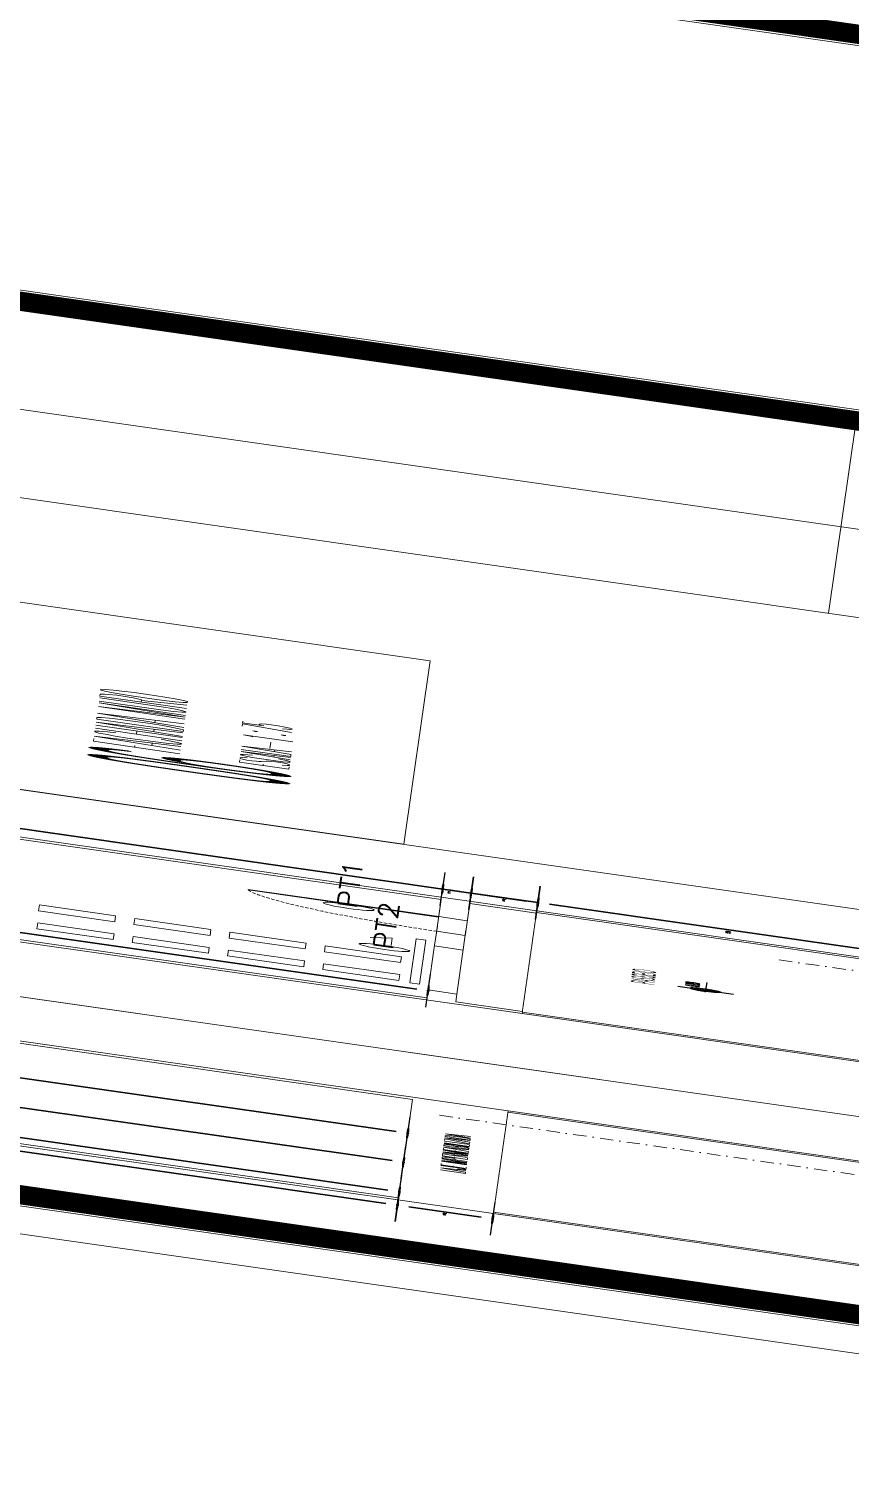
# Model space of a CAD drawing. Header units: millimetres. Extents: x -361192058 to 101130107379, y -14071650034 to 19218552450.
# Drawn here: x -134112.4 to -133858.8, y 42355 to 42797.1 of the extents above; entities that cross this region are included whole.
import ezdxf
from ezdxf.enums import TextEntityAlignment as Align

# ---------------------------------------------------------------- set-up
doc = ezdxf.new("R2010")
doc.units = ezdxf.units.MM
doc.header["$LTSCALE"] = 0.5
doc.linetypes.add('DASHDOT', pattern=[1, 0.5, -0.25, 0, -0.25])
doc.linetypes.add('HIDDEN2', pattern=[0.1875, 0.125, -0.0625])
for name, color, linetype in [('02', 2, 'Continuous'), ('08', 8, 'Continuous'), ('14-04-Texto-04', 3, 'Continuous'), ('ARCO', 7, 'HIDDEN2'), ('CERC02', 3, 'Continuous'), ('DIVERSOS', 4, 'Continuous'), ('ESQUADRIAS', 3, 'Continuous'), ('LINHAS PROJEÇÃO', 1, 'DASHDOT'), ('parede', 2, 'Continuous'), ('PISO', 8, 'Continuous'), ('TEXTO2', 3, 'Continuous'), ('TXT_0', 7, 'Continuous')]:
    doc.layers.add(name, color=color, linetype=linetype)
for name, color, linetype, lineweight in [('E-TXT-G', 3, 'Continuous', 30), ('E-TXT-W', 7, 'Continuous', 15), ('E-TXT-Y', 2, 'Continuous', 40)]:
    doc.layers.add(name, color=color, linetype=linetype, lineweight=lineweight)
doc.styles.add('ADITIVOCAD', font='ROMANS.shx')
doc.styles.add('REG140', font='romans.shx', dxfattribs={"width": 0.8, "height": 0.35})
doc.styles.add('REG80', font='romans.shx', dxfattribs={"width": 0.8, "height": 0.1})
doc.styles.add('SANSSERIF', font='sas_____.pfb', dxfattribs={"height": 1})
doc.styles.add('SANSSERIF2', font='sanssb__.ttf', dxfattribs={"width": 0.8})
doc.styles.get("Standard").update_dxf_attribs({"font": 'txt.shx', "height": 0.12})
doc.dimstyles.new('ESCALA50', dxfattribs={"dimtxt": 0.1, "dimasz": 0.06, "dimexe": 0.18, "dimexo": 0.06, "dimgap": 0.1, "dimtad": 1, "dimzin": 4, "dimdsep": 46, "dimtxsty": 'Standard', "dimblk1": 'BOLA', "dimblk2": 'BOLA', "dimsah": 1, "dimcen": -0.06, "dimse1": 1, "dimse2": 1, "dimclrd": 7, "dimclrt": 3, "dimadec": 0, "dimazin": 0, "dimtfac": 1, "dimtix": 1, "dimtmove": 0, "dimatfit": 3, "dimldrblk": 'BOLA', "dimfxl": 0, "dimtolj": 1, "dimtzin": 4, "dimarcsym": 0})

# ---------------------------------------------------------------- blocks, each defined once
blk = doc.blocks.new('BOLA')
for p, q in [((0, -1.44), (0, 1.44)), ((-1.44, 0), (1.44, 0))]:
    blk.add_line(p, q)
blk.add_circle((0, 0), 0.452)
blk = doc.blocks.new('*D952')
at = {"layer": 'Defpoints', "color": 0, "transparency": 16777216}
for p in [(4395.3947, 2414.2769), (4394.8896, 2413.7769), (4395.3947, 2413.7769)]:
    blk.add_point(p, dxfattribs=at)
at = {"layer": 'DIVERSOS', "color": 7, "lineweight": -2, "transparency": 16777216}
blk.add_line((4394.8896, 2414.2169), (4394.8896, 2413.8369), dxfattribs=at)
at = {"layer": 'DIVERSOS', "color": 7, "lineweight": -2, "transparency": 16777216, "xscale": 0.06, "yscale": 0.06, "zscale": 0.06}
for p, rotation in [((4394.8896, 2414.2769), 90), ((4394.8896, 2413.7769), 270)]:
    blk.add_blockref('BOLA', p, dxfattribs=dict(at, rotation=rotation))
at = {"layer": 'DIVERSOS', "color": 3, "lineweight": 18, "transparency": 16777216, "insert": (4394.7296, 2414.0269), "char_height": 0.12, "attachment_point": 5, "rotation": 90}
blk.add_mtext('\\A1;.50', dxfattribs=at)
blk = doc.blocks.new('*D953')
at = {"layer": 'Defpoints', "color": 0, "transparency": 16777216}
for p in [(4394.8896, 2420.7769), (4398.7447, 2420.7769), (4398.7447, 2414.2769)]:
    blk.add_point(p, dxfattribs=at)
at = {"layer": 'DIVERSOS', "color": 7, "lineweight": -2, "transparency": 16777216}
blk.add_line((4394.8896, 2414.3369), (4394.8896, 2420.7169), dxfattribs=at)
at = {"layer": 'DIVERSOS', "color": 7, "lineweight": -2, "transparency": 16777216, "xscale": 0.06, "yscale": 0.06, "zscale": 0.06}
for p, rotation in [((4394.8896, 2420.7769), 90), ((4394.8896, 2414.2769), 270)]:
    blk.add_blockref('BOLA', p, dxfattribs=dict(at, rotation=rotation))
at = {"layer": 'DIVERSOS', "color": 3, "lineweight": 18, "transparency": 16777216, "insert": (4394.7296, 2417.5269), "char_height": 0.12, "attachment_point": 5, "rotation": 90}
blk.add_mtext('\\A1;6.50', dxfattribs=at)
blk = doc.blocks.new('*D933')
at = {"layer": 'Defpoints', "color": 0, "transparency": 16777216}
for p in [(4399.7933, 2420.7769), (4402.0947, 2420.7769), (4402.0947, 2414.2769)]:
    blk.add_point(p, dxfattribs=at)
at = {"layer": 'DIVERSOS', "color": 7, "lineweight": -2, "transparency": 16777216}
blk.add_line((4399.7933, 2414.3369), (4399.7933, 2420.7169), dxfattribs=at)
at = {"layer": 'DIVERSOS', "color": 7, "lineweight": -2, "transparency": 16777216, "xscale": 0.06, "yscale": 0.06, "zscale": 0.06}
for p, rotation in [((4399.7933, 2420.7769), 90), ((4399.7933, 2414.2769), 270)]:
    blk.add_blockref('BOLA', p, dxfattribs=dict(at, rotation=rotation))
at = {"layer": 'DIVERSOS', "color": 3, "lineweight": 18, "transparency": 16777216, "insert": (4399.6333, 2417.5269), "char_height": 0.12, "attachment_point": 5, "rotation": 90}
blk.add_mtext('\\A1;6.50', dxfattribs=at)
blk = doc.blocks.new('*D934')
at = {"layer": 'Defpoints', "color": 0, "transparency": 16777216}
for p in [(4397.8155, 2424.0269), (4397.8155, 2414.2769), (4397.8155, 2414.2769)]:
    blk.add_point(p, dxfattribs=at)
at = {"layer": 'DIVERSOS', "color": 7, "lineweight": -2, "transparency": 16777216}
blk.add_line((4397.8155, 2423.9669), (4397.8155, 2414.3369), dxfattribs=at)
at = {"layer": 'DIVERSOS', "color": 7, "lineweight": -2, "transparency": 16777216, "xscale": 0.06, "yscale": 0.06, "zscale": 0.06}
for p, rotation in [((4397.8155, 2424.0269), 90), ((4397.8155, 2414.2769), 270)]:
    blk.add_blockref('BOLA', p, dxfattribs=dict(at, rotation=rotation))
at = {"layer": 'DIVERSOS', "color": 3, "lineweight": 18, "transparency": 16777216, "insert": (4397.6555, 2419.1519), "char_height": 0.12, "attachment_point": 5, "rotation": 90}
blk.add_mtext('\\A1;9.75', dxfattribs=at)
blk = doc.blocks.new('*D935')
at = {"layer": 'Defpoints', "color": 0, "transparency": 16777216}
for p in [(4396.4447, 2430.4269), (4395.3947, 2414.2769), (4395.7907, 2414.2769)]:
    blk.add_point(p, dxfattribs=at)
at = {"layer": 'DIVERSOS', "color": 7, "lineweight": -2, "transparency": 16777216}
blk.add_line((4395.7907, 2430.3669), (4395.7907, 2414.3369), dxfattribs=at)
at = {"layer": 'DIVERSOS', "color": 7, "lineweight": -2, "transparency": 16777216, "xscale": 0.06, "yscale": 0.06, "zscale": 0.06}
for p, rotation in [((4395.7907, 2430.4269), 90), ((4395.7907, 2414.2769), 270)]:
    blk.add_blockref('BOLA', p, dxfattribs=dict(at, rotation=rotation))
at = {"layer": 'DIVERSOS', "color": 3, "lineweight": 18, "transparency": 16777216, "insert": (4395.6307, 2422.3519), "char_height": 0.12, "attachment_point": 5, "rotation": 90}
blk.add_mtext('\\A1;16.15', dxfattribs=at)
blk = doc.blocks.new('IND_DES')
at = {"layer": 'E-TXT-W'}
blk.add_line((0.0269, -0.2428), (0.1984, -0.2428), dxfattribs=at)
at = {"layer": 'E-TXT-G', "style": 'REG80', "width": 0.8}
for s, p in [('ESCALA', (-0.4463, -0.2864)), ('1', (0.2426, -0.2864)), (':', (0.3988, -0.2706))]:
    blk.add_text(s, height=0.1, dxfattribs=at).set_placement(p)
blk.add_attdef('ESCALA', (0.4897, -0.2812), '', height=0.1, dxfattribs=at)
at = {"layer": 'E-TXT-W', "style": 'SANSSERIF2', "width": 0.6}
blk.add_attdef('00', text='', height=0.4, dxfattribs=at).set_placement((-0.7083, -0.2881), align=Align.CENTER)
at = {"layer": 'E-TXT-Y', "style": 'REG140', "width": 0.8}
for tag, p in [('PROJETO', (-0.4563, 0.1829)), ('DESENHO', (-0.4582, -0.0658))]:
    blk.add_attdef(tag, p, '', height=0.175, dxfattribs=at)
blk = doc.blocks.new('Adc_nivelpl')
h = blk.add_hatch()
h.set_pattern_fill('_U', color=256, scale=0.005, angle=45, style=0, double=1)
h.set_pattern_definition([(45, (-5.8772514, -3.5161936), (-0.003535534, 0.003535534), []), (135, (-5.8772514, -3.5161936), (-0.003535534, -0.003535534), [])])
h.paths.add_polyline_path([(0.1954, -0.0865, 0.414214), (0.0865, -0.1954), (0.1954, -0.1954)])
h.paths.add_polyline_path([(0.1954, -0.1954), (0.1954, -0.3043, 0.414214), (0.3043, -0.1954)])
for p, q in [((0.1954, 0), (0.1954, -0.3908)), ((0.8958, -0.1954), (0, -0.1954))]:
    blk.add_line(p, q)
blk.add_circle((0.1954, -0.1954), 0.1089)
at = {"flags": 8}
blk.add_attdef('NIVEL', (0.3642, -0.1501), '', height=0.1, dxfattribs=at)
blk = doc.blocks.new('*D1473')
at = {"layer": 'Defpoints', "color": 0, "transparency": 16777216}
for p in [(4415.7211, 2421.2769), (4415.7211, 2413.7769), (4416.4388, 2413.7769)]:
    blk.add_point(p, dxfattribs=at)
at = {"layer": 'DIVERSOS', "color": 7, "lineweight": -2, "transparency": 16777216}
blk.add_line((4416.4388, 2421.2169), (4416.4388, 2413.8369), dxfattribs=at)
at = {"layer": 'DIVERSOS', "color": 7, "lineweight": -2, "transparency": 16777216, "xscale": 0.06, "yscale": 0.06, "zscale": 0.06}
for p, rotation in [((4416.4388, 2421.2769), 90), ((4416.4388, 2413.7769), 270)]:
    blk.add_blockref('BOLA', p, dxfattribs=dict(at, rotation=rotation))
at = {"layer": 'DIVERSOS', "color": 3, "lineweight": 18, "transparency": 16777216, "insert": (4416.2788, 2417.5269), "char_height": 0.12, "attachment_point": 5, "rotation": 90}
blk.add_mtext('\\A1;7.50', dxfattribs=at)
blk = doc.blocks.new('*D1494')
at = {"layer": 'Defpoints', "color": 0, "transparency": 16777216}
for p in [(4415.7211, 2414.1269), (4415.7211, 2413.7769), (4416.4388, 2413.7769)]:
    blk.add_point(p, dxfattribs=at)
at = {"layer": 'DIVERSOS', "color": 7, "lineweight": -2, "transparency": 16777216}
for p, q in [((4416.4388, 2414.1869), (4416.4388, 2414.2469)), ((4416.4388, 2414.1269), (4416.4388, 2413.7769)), ((4416.4388, 2413.7169), (4416.4388, 2413.6569))]:
    blk.add_line(p, q, dxfattribs=at)
at = {"layer": 'DIVERSOS', "color": 7, "lineweight": -2, "transparency": 16777216, "xscale": 0.06, "yscale": 0.06, "zscale": 0.06}
for p, rotation in [((4416.4388, 2414.1269), 270), ((4416.4388, 2413.7769), 90)]:
    blk.add_blockref('BOLA', p, dxfattribs=dict(at, rotation=rotation))
at = {"layer": 'DIVERSOS', "color": 3, "lineweight": 18, "transparency": 16777216, "insert": (4416.2788, 2413.9519), "char_height": 0.12, "attachment_point": 5, "rotation": 90}
blk.add_mtext('\\A1;.35', dxfattribs=at)
blk = doc.blocks.new('*D1503')
at = {"layer": 'Defpoints', "color": 0, "transparency": 16777216}
for p in [(4412.6211, 2413.7769), (4416.4388, 2413.7769), (4412.6211, 2411.7769)]:
    blk.add_point(p, dxfattribs=at)
at = {"layer": 'DIVERSOS', "color": 7, "lineweight": -2, "transparency": 16777216}
blk.add_line((4416.4388, 2411.8369), (4416.4388, 2413.7169), dxfattribs=at)
at = {"layer": 'DIVERSOS', "color": 7, "lineweight": -2, "transparency": 16777216, "xscale": 0.06, "yscale": 0.06, "zscale": 0.06}
for p, rotation in [((4416.4388, 2413.7769), 90), ((4416.4388, 2411.7769), 270)]:
    blk.add_blockref('BOLA', p, dxfattribs=dict(at, rotation=rotation))
at = {"layer": 'DIVERSOS', "color": 3, "lineweight": 18, "transparency": 16777216, "insert": (4416.2788, 2412.7769), "char_height": 0.12, "attachment_point": 5, "rotation": 90}
blk.add_mtext('\\A1;2.00', dxfattribs=at)
blk = doc.blocks.new('*D1480')
at = {"layer": 'Defpoints', "color": 0, "transparency": 16777216}
for p in [(4410.5711, 2424.6269), (4409.5049, 2414.2769), (4410.5711, 2414.2769)]:
    blk.add_point(p, dxfattribs=at)
at = {"layer": 'DIVERSOS', "color": 7, "lineweight": -2, "transparency": 16777216}
blk.add_line((4409.5049, 2424.5669), (4409.5049, 2414.3369), dxfattribs=at)
at = {"layer": 'DIVERSOS', "color": 7, "lineweight": -2, "transparency": 16777216, "xscale": 0.06, "yscale": 0.06, "zscale": 0.06}
for p, rotation in [((4409.5049, 2424.6269), 90), ((4409.5049, 2414.2769), 270)]:
    blk.add_blockref('BOLA', p, dxfattribs=dict(at, rotation=rotation))
at = {"layer": 'DIVERSOS', "color": 3, "lineweight": 18, "transparency": 16777216, "insert": (4409.3449, 2419.4519), "char_height": 0.12, "attachment_point": 5, "rotation": 90}
blk.add_mtext('\\A1;10.35', dxfattribs=at)
blk = doc.blocks.new('APROVADO QUADRA 21.2 MBVII')
at = {"layer": '02', "lineweight": 18}
for p, q in [((4451.6782, 2425.5848), (4451.6782, 2398.024)), ((4438.5532, 2418.5869), (4438.5532, 2398.024))]:
    blk.add_line(p, q, dxfattribs=at)
at = {"layer": '02', "color": 0, "lineweight": 18}
blk.add_line((4451.6782, 2418.5869), (4451.6782, 2398.024), dxfattribs=at)
at = {"layer": '02', "lineweight": 18}
for points in [[(4391.2282, 2397.274), (4452.4282, 2397.274), (4452.4282, 2441.824), (4391.2282, 2441.824)], [(4391.9782, 2441.074), (4405.2137, 2441.074), (4405.2137, 2407.2854), (4391.9782, 2407.2854)], [(4419.0523, 2441.1022), (4405.2137, 2441.1022), (4405.2137, 2407.2854), (4419.0523, 2407.2854)], [(4476.7707, 2385.7337), (4537.9707, 2385.7337), (4537.9707, 2430.2837), (4476.7707, 2430.2837)], [(4431.5724, 2423.4491), (4419.0587, 2423.4491), (4419.0587, 2414.5098), (4431.5724, 2414.5098)]]:
    blk.add_lwpolyline(points, close=True, dxfattribs=at)
at = {"layer": '02', "lineweight": 18, "const_width": 0.1}
for points in [[(4391.9782, 2398.024), (4451.6782, 2398.024), (4451.6782, 2441.074), (4391.9782, 2441.074)], [(4477.5207, 2386.4837), (4537.2207, 2386.4837), (4537.2207, 2429.5337), (4477.5207, 2429.5337)]]:
    blk.add_lwpolyline(points, close=True, dxfattribs=at)
at = {"layer": '02', "lineweight": 18}
blk.add_lwpolyline([(4391.2282, 2397.274), (4389.3532, 2397.274), (4389.3532, 2416.774), (4391.2282, 2418.649), (4391.9782, 2418.649)], dxfattribs=at)
at = {"layer": '08', "lineweight": 18}
for p, q in [((4409.5549, 2414.2769), (4412.6049, 2414.2769)), ((4412.6049, 2414.1269), (4409.5549, 2414.1269))]:
    blk.add_line(p, q, dxfattribs=at)
at = {"layer": '08', "color": 4, "linetype": 'HIDDEN2', "lineweight": 18, "ltscale": 0.2}
blk.add_line((4395.3947, 2413.7769), (4402.0947, 2413.7769), dxfattribs=at)
at = {"layer": '08', "linetype": 'HIDDEN2', "lineweight": 18, "ltscale": 0.2}
blk.add_line((4409.0211, 2413.7769), (4415.7211, 2413.7769), dxfattribs=at)
at = {"layer": '08', "lineweight": 18}
for points in [[(4409.9114, 2415.9342), (4409.9114, 2416.3342), (4410.3114, 2416.3342), (4410.3114, 2415.9342)], [(4411.523, 2415.9391), (4411.523, 2416.3391), (4411.123, 2416.3391), (4411.123, 2415.9391)], [(4409.9114, 2415.4342), (4409.9114, 2415.8342), (4410.3114, 2415.8342), (4410.3114, 2415.4342)], [(4411.523, 2415.4391), (4411.523, 2415.8391), (4411.123, 2415.8391), (4411.123, 2415.4391)], [(4409.9114, 2414.9342), (4409.9114, 2415.3342), (4410.3114, 2415.3342), (4410.3114, 2414.9342)], [(4411.523, 2414.9391), (4411.523, 2415.3391), (4411.123, 2415.3391), (4411.123, 2414.9391)], [(4409.9114, 2414.4342), (4409.9114, 2414.8342), (4410.3114, 2414.8342), (4410.3114, 2414.4342)], [(4411.523, 2414.4391), (4411.523, 2414.8391), (4411.123, 2414.8391), (4411.123, 2414.4391)]]:
    blk.add_lwpolyline(points, close=True, dxfattribs=at)
at = {"layer": '14-04-Texto-04', "lineweight": 18}
for p, q in [((4444.4545, 2418.5869), (4444.4545, 2406.0397)), ((4444.4545, 2406.0397), (4444.4545, 2416.9744))]:
    blk.add_line(p, q, dxfattribs=at)
at = {"layer": 'ARCO', "lineweight": 18}
blk.add_arc((4414.6741, 2414.1644), 1.1222, 97.50182, 174.2431, dxfattribs=at)
at = {"layer": 'CERC02', "lineweight": 18}
blk.add_line((4438.5532, 2412.4957), (4451.6782, 2412.4957), dxfattribs=at)
at = {"layer": 'DIVERSOS', "lineweight": 18}
for p, q in [((4395.2447, 2413.7769), (4395.2447, 2436.3769)), ((4395.3947, 2414.2769), (4395.3947, 2436.3769)), ((4402.0947, 2421.3769), (4402.0947, 2414.2769)), ((4402.2447, 2421.3769), (4402.2447, 2413.7769)), ((4402.0947, 2414.2769), (4395.3947, 2414.2769)), ((4395.2447, 2413.7769), (4395.3947, 2413.7769)), ((4402.0947, 2413.7769), (4402.2447, 2413.7769))]:
    blk.add_line(p, q, dxfattribs=at)
at = {"layer": 'DIVERSOS', "color": 7, "lineweight": 18}
for p, q in [((4416.4388, 2414.3369), (4416.4388, 2414.3969)), ((4416.4388, 2414.2769), (4416.4388, 2414.1269)), ((4416.4388, 2414.0669), (4416.4388, 2414.0069))]:
    blk.add_line(p, q, dxfattribs=at)
at = {"layer": 'ESQUADRIAS', "lineweight": 18}
for p, q in [((4412.6649, 2414.5005), (4412.5196, 2414.6137)), ((4412.1814, 2414.5005), (4412.6649, 2414.5005)), ((4409.8657, 2414.3767), (4412.8657, 2414.3767)), ((4409.8657, 2414.3267), (4409.8657, 2414.3767)), ((4412.8657, 2414.3267), (4409.8657, 2414.3267)), ((4412.8657, 2414.3767), (4412.8657, 2414.3267))]:
    blk.add_line(p, q, dxfattribs=at)
for points in [[(4414.5276, 2414.2769), (4414.5276, 2415.2769), (4414.5576, 2415.2769), (4414.5576, 2414.2769), (4414.5276, 2414.2769)], [(4409.5049, 2414.2769), (4409.5549, 2414.2769), (4409.5549, 2414.1269), (4409.5049, 2414.1269)], [(4412.6049, 2414.2769), (4412.5549, 2414.2769), (4412.5549, 2414.1269), (4412.6049, 2414.1269)], [(4413.5076, 2414.2769), (4413.5576, 2414.2769), (4413.5576, 2414.1269), (4413.5076, 2414.1269)], [(4414.6076, 2414.2769), (4414.5576, 2414.2769), (4414.5576, 2414.1269), (4414.6076, 2414.1269)]]:
    blk.add_lwpolyline(points, dxfattribs=at)
at = {"layer": 'LINHAS PROJEÇÃO', "lineweight": 18}
for p, q in [((4401.2947, 2414.1269), (4401.2947, 2410.8596)), ((4414.9211, 2412.4945), (4414.9211, 2409.2273))]:
    blk.add_line(p, q, dxfattribs=at)
at = {"layer": 'parede', "lineweight": 18}
for p, q in [((4408.8711, 2413.7769), (4408.8711, 2438.7769)), ((4415.8711, 2438.7769), (4415.8711, 2413.7769)), ((4409.0211, 2414.2769), (4409.0211, 2431.7269)), ((4415.7211, 2421.2769), (4415.7211, 2414.2769)), ((4409.5549, 2414.2769), (4409.0211, 2414.2769)), ((4413.9076, 2414.2769), (4412.6049, 2414.2769)), ((4415.7211, 2414.2769), (4414.6076, 2414.2769)), ((4409.0211, 2413.7769), (4409.0211, 2414.1269)), ((4409.5549, 2414.1269), (4409.0211, 2414.1269)), ((4413.9076, 2414.1269), (4412.6049, 2414.1269)), ((4415.7211, 2414.1269), (4414.6076, 2414.1269)), ((4415.7211, 2414.1269), (4415.7211, 2413.7769)), ((4408.8711, 2413.7769), (4409.0211, 2413.7769)), ((4415.7211, 2413.7769), (4415.8711, 2413.7769))]:
    blk.add_line(p, q, dxfattribs=at)
at = {"layer": 'PISO', "lineweight": 18}
for p, q in [((4413.4938, 2414.2769), (4414.6076, 2414.2769)), ((4413.5076, 2414.1269), (4414.6076, 2414.1269)), ((4395.2447, 2413.7769), (4395.2447, 2411.2769)), ((4395.3447, 2413.7769), (4395.3447, 2411.3769)), ((4402.1447, 2413.7769), (4402.1447, 2411.3769)), ((4402.2447, 2413.7769), (4402.2447, 2411.2769)), ((4408.8711, 2413.7769), (4408.8711, 2411.2769)), ((4408.9711, 2413.7769), (4408.9711, 2411.3769)), ((4415.7711, 2413.7769), (4415.7711, 2411.3769)), ((4415.8711, 2413.7769), (4415.8711, 2411.2769))]:
    blk.add_line(p, q, dxfattribs=at)
for centre in [(4414.3801, 2414.7474), (4411.9784, 2414.5336)]:
    blk.add_circle(centre, 0.1333, dxfattribs=at)
at = {"lineweight": 18}
ref = blk.add_blockref('IND_DES', (4424.0999, 2415.8982), dxfattribs=dict(at, xscale=2.591993519999988, yscale=2.591993519999988, zscale=2.591993519999988))
ref.add_attrib('00', '06', dxfattribs={"layer": 'E-TXT-W', "height": 1.0368, "style": 'SANSSERIF', "width": 0.6}).set_placement((4422.264, 2415.1515), align=Align.CENTER)
ref.add_attrib('DESENHO', 'FACHADA MURO', (4422.9122, 2415.7276), dxfattribs={"layer": 'E-TXT-Y', "height": 0.453599, "style": 'REG140', "width": 0.8})
ref.add_attrib('ESCALA', '75', (4425.3692, 2415.1693), dxfattribs={"layer": 'E-TXT-G', "height": 0.2592, "style": 'REG80', "width": 0.8})
at = {"layer": 'DIVERSOS', "color": 7, "lineweight": 18, "xscale": 0.06, "yscale": 0.06, "zscale": 0.06}
for p, rotation in [((4416.4388, 2414.2769), 269.9999999999999), ((4416.4388, 2414.1269), 90)]:
    blk.add_blockref('BOLA', p, dxfattribs=dict(at, rotation=rotation))
at = {"layer": 'TXT_0', "lineweight": 18}
ref = blk.add_blockref('Adc_nivelpl', (4412.0482, 2412.9967), dxfattribs=dict(at, xscale=0.75, yscale=0.75, zscale=0.75))
ref.add_attrib('NIVEL', '0.00', (4412.3213, 2412.8841), dxfattribs={"height": 0.075, "style": 'ADITIVOCAD', "flags": 8})
at = {"color": 0, "lineweight": 13, "flags": 8}
for p in [(4700.7247, 2280.1125), (4699.5738, 2277.8964), (4702.3546, 2276.195), (4703.6722, 2274.085), (4699.8445, 2272.2194), (4703.0488, 2270.137), (4703.0877, 2267.9803), (4700.6523, 2261.5216), (4700.7007, 2257.1593)]:
    blk.add_attdef('NIVEL', p, '', height=0.075, dxfattribs=at)
for rotation, width, p in [(90, 0.8, (4700.8205, 2275.7521)), (270, 0.6, (4703.8437, 2274.9021)), (90, 0.8, (4701.5575, 2268.5021)), (180, 0.6, (4651.1817, 2236.1931))]:
    blk.add_attdef('$PORTA', text='', height=0.09, rotation=rotation, dxfattribs=dict(at, width=width)).set_placement(p, align=Align.MIDDLE)
for p in [(4654.176, 2240.463), (4648.499, 2240.1923), (4637.8012, 2239.3845), (4633.4388, 2239.3361), (4656.3921, 2239.3121), (4652.4746, 2237.6822), (4646.4166, 2236.988), (4644.2598, 2236.9491), (4650.3646, 2236.3646)]:
    blk.add_attdef('NIVEL', p, '', height=0.075, rotation=270, dxfattribs=at)
at = {"color": 0, "lineweight": 13, "width": 0.8, "flags": 8}
for p in [(4652.0317, 2239.2163), (4644.7817, 2238.4793)]:
    blk.add_attdef('$PORTA', text='', height=0.09, dxfattribs=at).set_placement(p, align=Align.MIDDLE)
at = {"layer": 'DIVERSOS', "lineweight": 18, "char_height": 0.10106, "width": 0.373078, "attachment_point": 1}
for s, insert in [('{\\C3;PT1}', (4414.2692, 2414.806)), ('{\\C3;PT2}', (4411.8486, 2414.5898))]:
    blk.add_mtext(s, dxfattribs=dict(at, insert=insert))
at = {"layer": 'DIVERSOS', "color": 3, "lineweight": 18, "insert": (4416.2788, 2414.2386), "char_height": 0.12, "attachment_point": 5, "rotation": 90}
blk.add_mtext('\\A1;.15', dxfattribs=at)
at = {"layer": 'TEXTO2', "lineweight": 18, "ltscale": 0.4, "style": 'ADITIVOCAD'}
blk.add_text('LAJE IMPERMEABILIZADA', height=0.13122, dxfattribs=at).set_placement((4397.6221, 2413.9508))
at = {"layer": 'TEXTO2', "lineweight": 18, "style": 'SANSSERIF'}
blk.add_text('PASSEIO', height=0.12312, dxfattribs=at).set_placement((4412.0334, 2413.1181))
at = {"layer": 'DIVERSOS', "lineweight": 18}
for base, p1, p2, picture, middle in [((4395.7907, 2414.2769), (4396.4447, 2430.4269), (4395.3947, 2414.2769), '*D935', (4395.6307, 2422.3519)), ((4409.5049, 2414.2769), (4410.5711, 2424.6269), (4410.5711, 2414.2769), '*D1480', (4409.3449, 2419.4519)), ((4397.8155, 2414.2769), (4397.8155, 2424.0269), (4397.8155, 2414.2769), '*D934', (4397.6555, 2419.1519)), ((4416.4388, 2413.7769), (4415.7211, 2421.2769), (4415.7211, 2413.7769), '*D1473', (4416.2788, 2417.5269)), ((4394.8896, 2420.7769), (4398.7447, 2414.2769), (4398.7447, 2420.7769), '*D953', (4394.7296, 2417.5269)), ((4399.7933, 2420.7769), (4402.0947, 2414.2769), (4402.0947, 2420.7769), '*D933', (4399.6333, 2417.5269)), ((4394.8896, 2413.7769), (4395.3947, 2414.2769), (4395.3947, 2413.7769), '*D952', (4394.7296, 2414.0269)), ((4416.4388, 2413.7769), (4415.7211, 2414.1269), (4415.7211, 2413.7769), '*D1494', (4416.2788, 2413.9519)), ((4416.4388, 2413.7769), (4412.6211, 2411.7769), (4412.6211, 2413.7769), '*D1503', (4416.2788, 2412.7769))]:
    dim = blk.add_linear_dim(base=base, p1=p1, p2=p2, angle=90, dimstyle='ESCALA50', dxfattribs=at)
    dim.commit()
    dim.dimension.update_dxf_attribs({"geometry": picture, "text_midpoint": middle})

msp = doc.modelspace()

# ---------------------------------------------------------------- block references
at = {"layer": '02', "color": 0, "lineweight": 30, "xscale": -4.574818403918471, "yscale": -59.40450511825884, "zscale": 4.574818403918471, "rotation": 261.8606972171988}
msp.add_blockref('APROVADO QUADRA 21.2 MBVII', (5129.041, 2225.201), dxfattribs=at)

doc.saveas('drawing.dxf')
